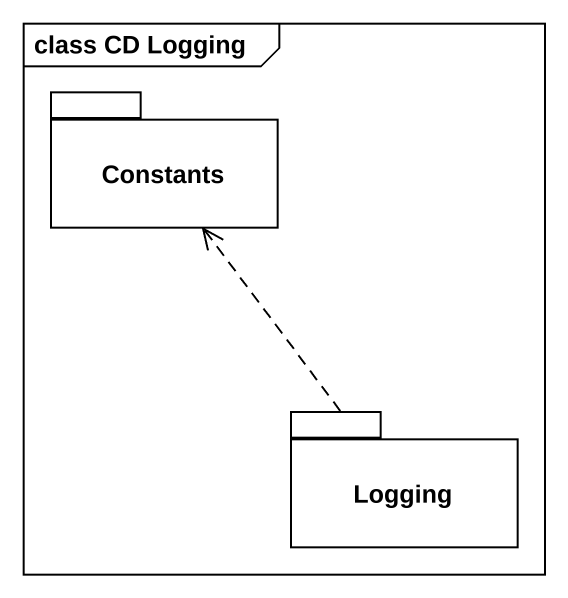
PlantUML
@startuml
mainframe class CD Logging
package Constants {
}
package Logging {
}
Logging .up.> Constants
@enduml
